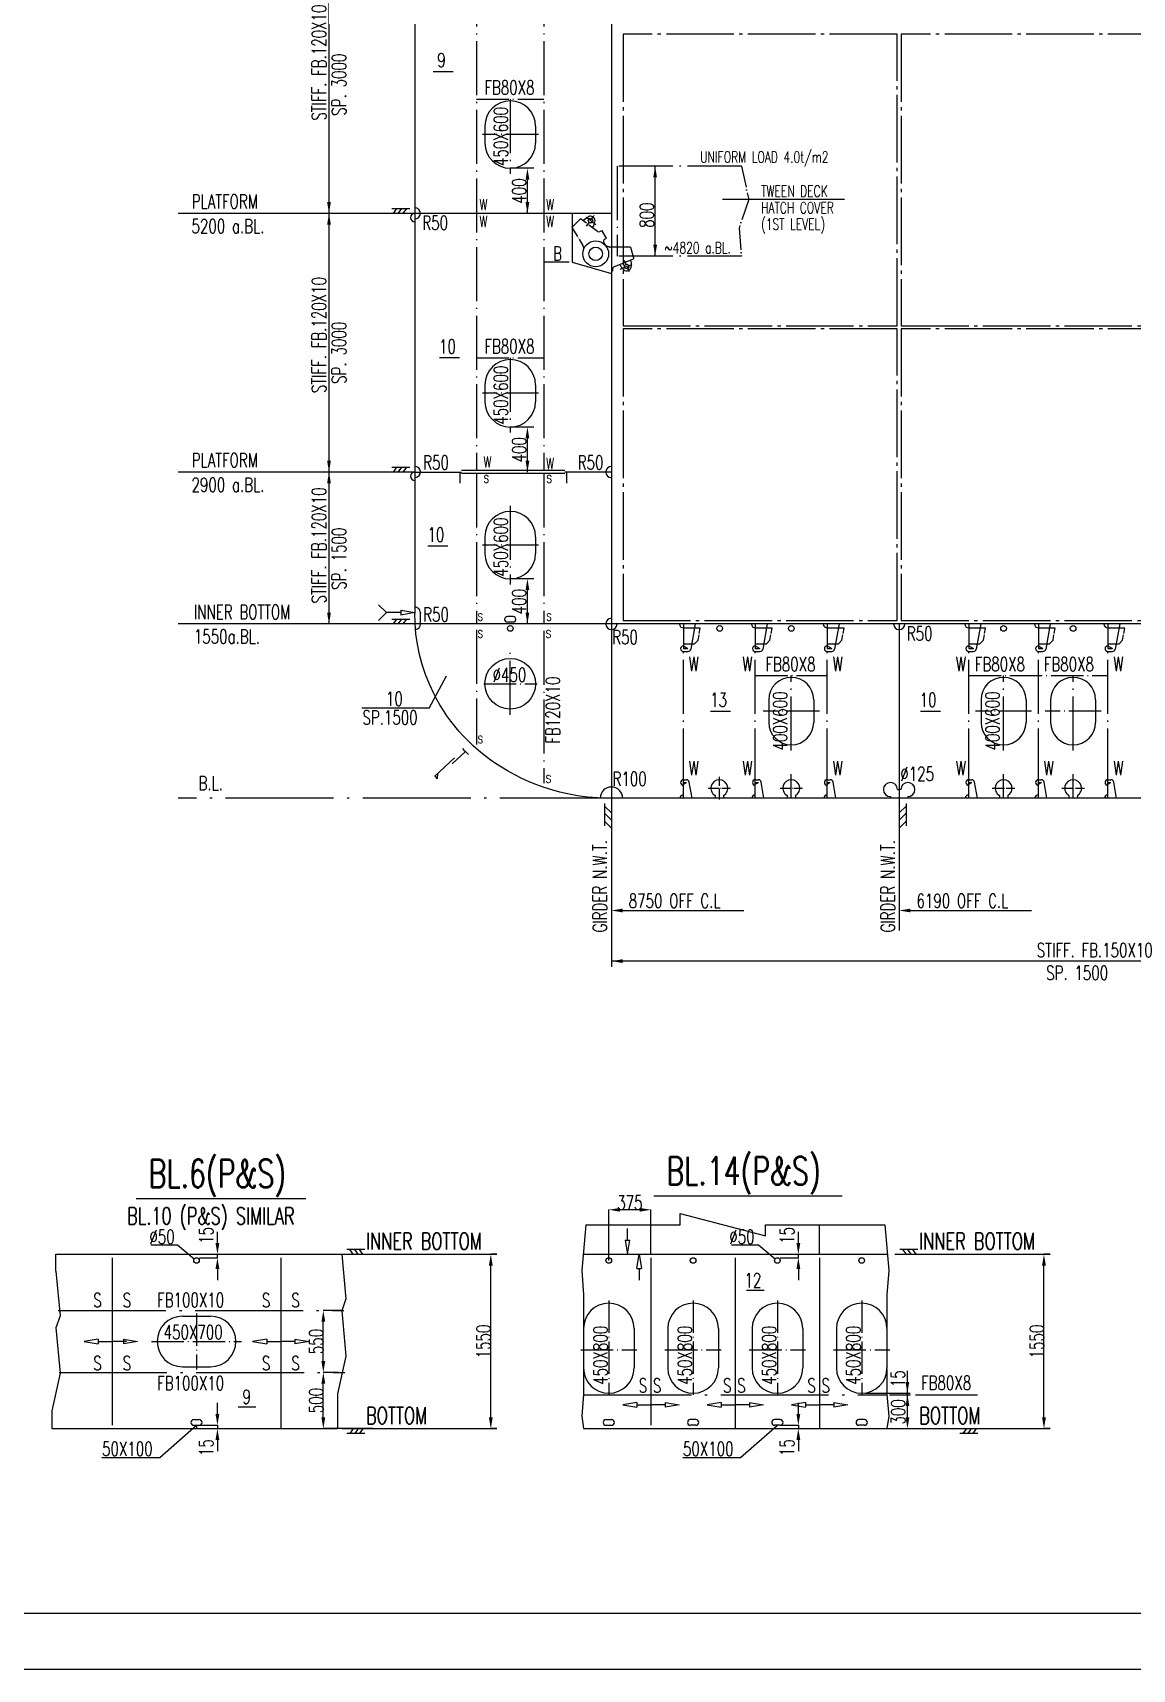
# Model space of a CAD drawing. Extents: x 419539 to 461689, y -54179 to -24379.
# Drawn here: x 426725 to 436507, y -54129 to -39580 of the extents above; entities that cross this region are included whole.
import ezdxf

# ---------------------------------------------------------------- set-up
doc = ezdxf.new("R2010")
doc.units = 0
doc.header["$LTSCALE"] = 40
doc.header["$MEASUREMENT"] = 0
for name, pattern in [('ACAD_ISO02W100', [15, 12, -3]), ('ACAD_ISO04W100', [30.5, 24, -3, 0.5, -3]), ('CENTER1', [12.1, 10, -0.8, 0.5, -0.8])]:
    doc.linetypes.add(name, pattern=pattern)
doc.layers.get('0').update_dxf_attribs({"linetype": 'CONTINUOUS'})
doc.layers.get('DEFPOINTS').update_dxf_attribs({"linetype": 'CONTINUOUS'})
for name, color, linetype in [('BT_ENG', 7, 'CONTINUOUS'), ('C-CEN', 4, 'ACAD_ISO04W100'), ('C-CON', 4, 'CONTINUOUS'), ('C-DAS', 4, 'ACAD_ISO02W100'), ('CON-SIGN', 5, 'CONTINUOUS'), ('CONTAINER', 1, 'CENTER1'), ('MODIFY', 6, 'CONTINUOUS'), ('Y-CON', 2, 'CONTINUOUS')]:
    doc.layers.add(name, color=color, linetype=linetype)
doc.styles.add('ROMANS', font='romans.shx', dxfattribs={"width": 0.7, "height": 125})
doc.dimstyles.new('DM-50', dxfattribs={"dimscale": 0, "dimtxt": 2, "dimasz": 100, "dimexe": 1, "dimexo": 0, "dimgap": 1, "dimtad": 1, "dimdec": 0, "dimzin": 0, "dimdsep": 46, "dimtxsty": 'ROMANS', "dimcen": 0, "dimadec": 0, "dimazin": 0, "dimtfac": 1.666667, "dimtdec": 0, "dimtmove": 2, "dimatfit": 3, "dimfxl": 1, "dimtolj": 1, "dimtzin": 12, "dimarcsym": 0})

# ---------------------------------------------------------------- blocks, each defined once
blk = doc.blocks.new('*D6')
at = {"color": 0, "linetype": 'ByBlock', "transparency": 16777216}
for p, q in [((431850, -50495), (431850, -50043)), ((432125, -50044), (431950, -50044)), ((432225, -50440), (432225, -50043))]:
    blk.add_line(p, q, dxfattribs=at)
for points in [[(431950, -50028), (431950, -50061), (431850, -50044)], [(432125, -50028), (432125, -50061), (432225, -50044)]]:
    blk.add_solid(points, dxfattribs=at)
at = {"layer": 'DEFPOINTS', "color": 0, "linetype": 'ByBlock', "transparency": 16777216}
for p in [(431850, -50044), (432225, -50440), (431850, -50495)]:
    blk.add_point(p, dxfattribs=at)
at = {"color": 0, "linetype": 'ByBlock', "transparency": 16777216, "insert": (432037, -49981), "char_height": 125, "attachment_point": 5, "style": 'ROMANS'}
blk.add_mtext('\\A1;375', dxfattribs=at)
blk = doc.blocks.new('_CLOSEDBLANK')
at = {"color": 0, "linetype": 'ByBlock'}
for p, q in [((-1, 0.17), (0, 0)), ((-1, 0.17), (-1, -0.17)), ((0, 0), (-1, -0.17))]:
    blk.add_line(p, q, dxfattribs=at)
blk = doc.blocks.new('*D7')
at = {"color": 0, "linetype": 'ByBlock', "transparency": 16777216}
for p, q in [((433536, -51860), (433536, -51760)), ((433375, -51960), (433537, -51960)), ((433375, -51990), (433537, -51990)), ((433536, -51960), (433536, -51990)), ((433536, -51960), (433536, -51990)), ((433536, -52090), (433536, -52190))]:
    blk.add_line(p, q, dxfattribs=at)
for points in [[(433519, -51860), (433553, -51860), (433536, -51960)], [(433519, -52090), (433553, -52090), (433536, -51990)]]:
    blk.add_solid(points, dxfattribs=at)
at = {"layer": 'DEFPOINTS', "color": 0, "linetype": 'ByBlock', "transparency": 16777216}
for p in [(433375, -51960), (433375, -51990), (433536, -51990)]:
    blk.add_point(p, dxfattribs=at)
at = {"color": 0, "linetype": 'ByBlock', "transparency": 16777216, "insert": (433435, -52158), "char_height": 125, "attachment_point": 5, "rotation": 90, "style": 'ROMANS'}
blk.add_mtext('\\A1;15', dxfattribs=at)
blk = doc.blocks.new('*D8')
at = {"color": 0, "linetype": 'ByBlock', "transparency": 16777216}
for p, q in [((433536, -50340), (433536, -50240)), ((433375, -50440), (433537, -50440)), ((433375, -50470), (433537, -50470)), ((433536, -50470), (433536, -50440)), ((433536, -50470), (433536, -50440)), ((433536, -50570), (433536, -50670))]:
    blk.add_line(p, q, dxfattribs=at)
for points in [[(433519, -50340), (433553, -50340), (433536, -50440)], [(433519, -50570), (433553, -50570), (433536, -50470)]]:
    blk.add_solid(points, dxfattribs=at)
at = {"layer": 'DEFPOINTS', "color": 0, "linetype": 'ByBlock', "transparency": 16777216}
for p in [(433375, -50440), (433375, -50470), (433536, -50440)]:
    blk.add_point(p, dxfattribs=at)
at = {"color": 0, "linetype": 'ByBlock', "transparency": 16777216, "insert": (433435, -50272), "char_height": 125, "attachment_point": 5, "rotation": 90, "style": 'ROMANS'}
blk.add_mtext('\\A1;15', dxfattribs=at)
blk = doc.blocks.new('*D9')
at = {"color": 0, "linetype": 'ByBlock', "transparency": 16777216}
for p, q in [((429469, -50940), (429309, -50940)), ((429310, -51390), (429310, -51040))]:
    blk.add_line(p, q, dxfattribs=at)
for points in [[(429293, -51040), (429327, -51040), (429310, -50940)], [(429293, -51390), (429327, -51390), (429310, -51490)]]:
    blk.add_solid(points, dxfattribs=at)
at = {"layer": 'DEFPOINTS', "color": 0, "linetype": 'ByBlock', "transparency": 16777216}
for p in [(429310, -50940), (429469, -50940), (429475, -51490)]:
    blk.add_point(p, dxfattribs=at)
at = {"color": 0, "linetype": 'ByBlock', "transparency": 16777216, "insert": (429246, -51215), "char_height": 125, "attachment_point": 5, "rotation": 90, "style": 'ROMANS'}
blk.add_mtext('\\A1;550', dxfattribs=at)
blk = doc.blocks.new('*D10')
at = {"color": 0, "linetype": 'ByBlock', "transparency": 16777216}
for p, q in [((429444, -51490), (429309, -51490)), ((429310, -51890), (429310, -51590)), ((429751, -51990), (429309, -51990))]:
    blk.add_line(p, q, dxfattribs=at)
for points in [[(429293, -51590), (429327, -51590), (429310, -51490)], [(429293, -51890), (429327, -51890), (429310, -51990)]]:
    blk.add_solid(points, dxfattribs=at)
at = {"layer": 'DEFPOINTS', "color": 0, "linetype": 'ByBlock', "transparency": 16777216}
for p in [(429310, -51490), (429444, -51490), (429751, -51990)]:
    blk.add_point(p, dxfattribs=at)
at = {"color": 0, "linetype": 'ByBlock', "transparency": 16777216, "insert": (429246, -51740), "char_height": 125, "attachment_point": 5, "rotation": 90, "style": 'ROMANS'}
blk.add_mtext('\\A1;500', dxfattribs=at)
blk = doc.blocks.new('*D11')
at = {"color": 0, "linetype": 'ByBlock', "transparency": 16777216}
for p, q in [((430854, -50440), (430799, -50440)), ((430800, -51890), (430800, -50540)), ((430854, -51990), (430799, -51990))]:
    blk.add_line(p, q, dxfattribs=at)
for points in [[(430783, -50540), (430817, -50540), (430800, -50440)], [(430783, -51890), (430817, -51890), (430800, -51990)]]:
    blk.add_solid(points, dxfattribs=at)
at = {"layer": 'DEFPOINTS', "color": 0, "linetype": 'ByBlock', "transparency": 16777216}
for p in [(430800, -50440), (430854, -50440), (430854, -51990)]:
    blk.add_point(p, dxfattribs=at)
at = {"color": 0, "linetype": 'ByBlock', "transparency": 16777216, "insert": (430736, -51215), "char_height": 125, "attachment_point": 5, "rotation": 90, "style": 'ROMANS'}
blk.add_mtext('\\A1;1550', dxfattribs=at)
blk = doc.blocks.new('*D12')
at = {"color": 0, "linetype": 'ByBlock', "transparency": 16777216}
for p, q in [((428368, -50340), (428368, -50240)), ((428207, -50440), (428369, -50440)), ((428207, -50470), (428369, -50470)), ((428368, -50470), (428368, -50440)), ((428368, -50470), (428368, -50440)), ((428368, -50570), (428368, -50670))]:
    blk.add_line(p, q, dxfattribs=at)
for points in [[(428351, -50340), (428385, -50340), (428368, -50440)], [(428351, -50570), (428385, -50570), (428368, -50470)]]:
    blk.add_solid(points, dxfattribs=at)
at = {"layer": 'DEFPOINTS', "color": 0, "linetype": 'ByBlock', "transparency": 16777216}
for p in [(428207, -50440), (428207, -50470), (428368, -50440)]:
    blk.add_point(p, dxfattribs=at)
at = {"color": 0, "linetype": 'ByBlock', "transparency": 16777216, "insert": (428267, -50272), "char_height": 125, "attachment_point": 5, "rotation": 90, "style": 'ROMANS'}
blk.add_mtext('\\A1;15', dxfattribs=at)
blk = doc.blocks.new('*D13')
at = {"color": 0, "linetype": 'ByBlock', "transparency": 16777216}
for p, q in [((428368, -51860), (428368, -51760)), ((428207, -51960), (428369, -51960)), ((428207, -51990), (428369, -51990)), ((428368, -51960), (428368, -51990)), ((428368, -51960), (428368, -51990)), ((428368, -52090), (428368, -52190))]:
    blk.add_line(p, q, dxfattribs=at)
for points in [[(428351, -51860), (428385, -51860), (428368, -51960)], [(428351, -52090), (428385, -52090), (428368, -51990)]]:
    blk.add_solid(points, dxfattribs=at)
at = {"layer": 'DEFPOINTS', "color": 0, "linetype": 'ByBlock', "transparency": 16777216}
for p in [(428207, -51960), (428207, -51990), (428368, -51990)]:
    blk.add_point(p, dxfattribs=at)
at = {"color": 0, "linetype": 'ByBlock', "transparency": 16777216, "insert": (428267, -52158), "char_height": 125, "attachment_point": 5, "rotation": 90, "style": 'ROMANS'}
blk.add_mtext('\\A1;15', dxfattribs=at)
blk = doc.blocks.new('*D15')
at = {"color": 0, "linetype": 'ByBlock', "transparency": 16777216}
for p, q in [((435775, -50440), (435720, -50440)), ((435721, -51890), (435721, -50540)), ((435775, -51990), (435720, -51990))]:
    blk.add_line(p, q, dxfattribs=at)
for points in [[(435704, -50540), (435738, -50540), (435721, -50440)], [(435704, -51890), (435738, -51890), (435721, -51990)]]:
    blk.add_solid(points, dxfattribs=at)
at = {"layer": 'DEFPOINTS', "color": 0, "linetype": 'ByBlock', "transparency": 16777216}
for p in [(435721, -50440), (435775, -50440), (435775, -51990)]:
    blk.add_point(p, dxfattribs=at)
at = {"color": 0, "linetype": 'ByBlock', "transparency": 16777216, "insert": (435657, -51215), "char_height": 125, "attachment_point": 5, "rotation": 90, "style": 'ROMANS'}
blk.add_mtext('\\A1;1550', dxfattribs=at)

msp = doc.modelspace()

# ---------------------------------------------------------------- linework, layer by layer
at = {"color": 0, "linetype": 'ByBlock'}
for p, q in [((429360.6, -44835.9), (429360.6, -35385.9)), ((431183.3, -40785.7), (430973.1, -40785.7)), ((432262.1, -41565.7), (432262.1, -40765.9)), ((431125.8, -41185.7), (431125.8, -40885.7)), ((432262.1, -41565.7), (432262.1, -41265.7)), ((431183.3, -43085.7), (430973.1, -43085.7)), ((431125.8, -43485.7), (431125.8, -43185.7)), ((429381.9, -43485.9), (429359.6, -43485.9)), ((431183.3, -44435.7), (430973.1, -44435.7)), ((431125.8, -44835.7), (431125.8, -44535.7)), ((429381.9, -44835.9), (429359.6, -44835.9)), ((431873.1, -46381), (431873.1, -47884.7)), ((431973.1, -47383.7), (433051.4, -47383.7)), ((434533.1, -47383.7), (435611.4, -47383.7)), ((440523.1, -47833.7), (431873.1, -47833.7)), ((434506.8, -51674.9), (434506.8, -51474.9)), ((434506.8, -51889.9), (434506.8, -51639.9)), ((434347.3, -51689.9), (434532.4, -51689.9)), ((434164.6, -51989.9), (434487.6, -51989.9))]:
    msp.add_line(p, q, dxfattribs=at)
for p, q in [((430748.1, -40410.7), (430748.1, -40560.7)), ((431198.1, -40410.7), (431198.1, -40560.7)), ((429918.4, -41143.6), (430079, -41143.6)), ((429933.9, -41185.9), (429964.5, -41143.6)), ((429976.8, -41185.9), (430007.4, -41143.6)), ((430020.9, -41185.9), (430051.5, -41143.6)), ((433946.6, -41062.3), (432859.8, -41062.3)), ((430123.1, -41185.9), (428017.4, -41185.9)), ((431590.5, -41240.7), (431599.1, -41235.5)), ((431770.9, -41348.1), (431788.7, -41337.5)), ((431788.7, -41337.5), (431793.8, -41346)), ((431831.6, -41486.6), (431805.9, -41443.8)), ((431812.7, -41416.3), (431829.9, -41406)), ((431620.5, -41477.6), (431625.4, -41505.6)), ((431849.6, -41484.5), (431823.1, -41474.3)), ((432043.1, -41485.9), (431856.8, -41485.9)), ((431895.5, -41661.7), (432068.1, -41590.9)), ((432043.1, -41485.9), (432068.1, -41580.9)), ((432068.1, -41580.9), (432068.1, -41590.9)), ((431883.1, -41700.9), (431873.1, -41700.9)), ((431883.1, -41680.2), (431883.1, -41700.9)), ((430748.1, -42710.7), (430748.1, -42860.7)), ((431198.1, -42710.7), (431198.1, -42860.7)), ((430123.1, -43485.9), (428017.4, -43485.9)), ((429918.4, -43443.6), (430079, -43443.6)), ((429933.9, -43485.9), (429964.5, -43443.6)), ((429976.8, -43485.9), (430007.4, -43443.6)), ((430020.9, -43485.9), (430051.5, -43443.6)), ((431458.1, -43473.4), (430540.4, -43473.4)), ((431458.1, -43498.4), (430540.4, -43498.4)), ((430748.1, -44060.7), (430748.1, -44210.7)), ((431198.1, -44060.7), (431198.1, -44210.7)), ((429918.4, -44793.6), (430079, -44793.6)), ((429933.9, -44835.9), (429964.5, -44793.6)), ((429976.8, -44835.9), (430007.4, -44793.6)), ((430020.9, -44835.9), (430051.5, -44793.6)), ((430173.1, -44735.7), (430173.1, -44739.6)), ((430125.4, -44835.9), (428017.3, -44835.9)), ((430252.9, -45584.9), (430405.6, -45298)), ((430252.9, -45584.9), (429651.5, -45584.9)), ((432795.6, -46360.8), (432795.6, -46385.9)), ((432870.6, -46360.8), (432870.6, -46385.9)), ((433435.6, -46360.8), (433435.6, -46385.9)), ((433510.6, -46360.8), (433510.6, -46385.9)), ((434355.6, -46370.9), (434355.6, -46385.9)), ((434418.1, -46308.4), (434433.1, -46308.4)), ((434448.1, -46308.4), (434433.1, -46308.4)), ((434433.1, -46385.9), (434433.1, -47562.6)), ((434510.6, -46370.9), (434510.6, -46385.9)), ((435324.1, -46360.8), (435324.1, -46385.9)), ((435399.1, -46360.8), (435399.1, -46385.9)), ((435943.1, -46360.8), (435943.1, -46385.9)), ((436018.1, -46360.8), (436018.1, -46385.9)), ((431812.4, -46432.4), (431812.4, -46631.8)), ((431812.4, -46456), (431873.1, -46516.6)), ((431812.4, -46519.3), (431873.1, -46579.9)), ((434493.8, -46456), (434433.1, -46516.6)), ((434493.8, -46519.3), (434433.1, -46579.9)), ((434493.8, -46432.4), (434493.8, -46631.8)), ((431812.4, -46590), (431873.1, -46650.6)), ((434493.8, -46590), (434433.1, -46650.6)), ((426931.2, -50589.9), (426931.2, -50439.9)), ((429678.4, -50397.7), (429517.8, -50397.7)), ((429575.9, -50439.9), (429545.2, -50397.7)), ((429620, -50439.9), (429589.4, -50397.7)), ((429662.9, -50439.9), (429632.3, -50397.7)), ((434599.3, -50397.7), (434438.7, -50397.7)), ((434496.8, -50439.9), (434466.2, -50397.7)), ((434540.9, -50439.9), (434510.3, -50397.7)), ((434583.8, -50439.9), (434553.2, -50397.7)), ((431624.7, -51099.9), (431624.7, -51449.9)), ((432074.7, -51099.9), (432074.7, -51449.9)), ((432374.7, -51099.9), (432374.7, -51449.9)), ((432824.7, -51099.9), (432824.7, -51449.9)), ((433124.7, -51099.9), (433124.7, -51449.9)), ((433574.7, -51099.9), (433574.7, -51449.9)), ((433874.7, -51099.9), (433874.7, -51449.9)), ((434324.7, -51099.9), (434324.7, -51449.9)), ((434129.6, -51674.9), (434531.3, -51674.9)), ((429436.2, -51839.9), (429436.2, -51989.9)), ((429678.4, -52032.1), (429517.8, -52032.1)), ((429575.9, -51989.9), (429545.2, -52032.1)), ((429620, -51989.9), (429589.4, -52032.1)), ((429662.9, -51989.9), (429632.3, -52032.1)), ((435133.2, -52032.1), (434972.6, -52032.1)), ((435030.7, -51989.9), (435000.1, -52032.1)), ((435074.8, -51989.9), (435044.2, -52032.1)), ((435117.7, -51989.9), (435087.1, -52032.1))]:
    msp.add_line(p, q)
at = {"ltscale": 0.5}
for p, q in [((430998.1, -44770.7), (430948.1, -44770.7)), ((430998.1, -44820.7), (430948.1, -44820.7))]:
    msp.add_line(p, q, dxfattribs=at)
at = {"color": 2}
msp.add_line((420838.7, -53629), (461138.7, -53629), dxfattribs=at)
msp.add_lwpolyline([(430175.5, -44835.9), (430174.2, -44811), (430173.1, -44738.8)])
for centre, radius in [((431733.1, -41545.9), 115), ((431733.1, -41545.9), 60), ((430973.1, -45368.2), 225)]:
    msp.add_circle(centre, radius)
for centre, radius, start, end in [((430973.1, -40410.7), 225, 0, 180), ((430973.1, -40560.7), 225, 180, 0), ((431760.6, -41331), 20, 233.30621, 301), ((431823, -41433.5), 20, 121, 211), ((431600.8, -41481), 20, 9.87828, 31), ((431856.8, -41465.9), 20, 248.87828, 270), ((431903.1, -41680.2), 20, 112.30621, 180), ((430973.1, -42710.7), 225, 0, 180), ((430973.1, -42860.7), 225, 180, 0), ((430125.4, -43485.9), 50, 276.04336, 92.7099), ((431873.1, -43485.9), 50, 90, 270), ((430973.1, -44060.7), 225, 0, 180), ((430973.1, -44210.7), 225, 180, 0), ((430123.1, -44735.7), 50, 358.1063, 90), ((430948.1, -44795.7), 25, 180, 270), ((431873.1, -44835.9), 50, 90, 0), ((430125.4, -44835.9), 50, 276.04336, 0), ((432833.1, -46295.9), 75, 300, 240), ((433473.1, -46295.9), 75, 300, 240), ((434355.6, -46308.4), 62.5, 0, 270), ((434510.6, -46308.4), 62.5, 270, 180), ((435361.6, -46295.9), 75, 300, 240), ((435980.6, -46295.9), 75, 300, 240), ((431849.7, -51099.9), 225, 0, 180), ((432599.7, -51099.9), 225, 0, 180), ((433349.7, -51099.9), 225, 0, 180), ((434099.7, -51099.9), 225, 0, 180), ((431849.7, -51449.9), 225, 180, 0), ((432599.7, -51449.9), 225, 180, 0), ((433349.7, -51449.9), 225, 180, 0), ((434099.7, -51449.9), 225, 180, 0)]:
    msp.add_arc(centre, radius, start, end)
at = {"ltscale": 0.5}
for centre, start, end in [((430948.1, -44795.7), 90, 180), ((430998.1, -44795.7), 0, 90), ((430998.1, -44795.7), 270, 0)]:
    msp.add_arc(centre, 25, start, end, dxfattribs=at)
at = {"color": 0, "linetype": 'ByBlock'}
for points in [[(431109.1, -40885.7), (431142.4, -40885.7), (431125.8, -40785.7)], [(432245.4, -40865.9), (432278.7, -40865.9), (432262.1, -40765.9)], [(429343.9, -41085.9), (429377.3, -41085.9), (429360.6, -41185.9)], [(431109.1, -41085.7), (431142.4, -41085.7), (431125.8, -41185.7)], [(429343.9, -41285.9), (429377.3, -41285.9), (429360.6, -41185.9)], [(432245.4, -41465.7), (432278.7, -41465.7), (432262.1, -41565.7)], [(432245.4, -41465.7), (432278.7, -41465.7), (432262.1, -41565.7)], [(431109.1, -43185.7), (431142.4, -43185.7), (431125.8, -43085.7)], [(429343.9, -43385.9), (429377.3, -43385.9), (429360.6, -43485.9)], [(429343.9, -43585.9), (429377.3, -43585.9), (429360.6, -43485.9)], [(431109.1, -43385.7), (431142.4, -43385.7), (431125.8, -43485.7)], [(431109.1, -44535.7), (431142.4, -44535.7), (431125.8, -44435.7)], [(429343.9, -44735.9), (429377.3, -44735.9), (429360.6, -44835.9)], [(431109.1, -44735.7), (431142.4, -44735.7), (431125.8, -44835.7)], [(431973.1, -47367), (431973.1, -47400.3), (431873.1, -47383.7)], [(434533.1, -47367), (434533.1, -47400.3), (434433.1, -47383.7)], [(431973.1, -47817), (431973.1, -47850.3), (431873.1, -47833.7)], [(434489.1, -51574.9), (434522.4, -51574.9), (434505.8, -51674.9)], [(434490.1, -51789.9), (434523.4, -51789.9), (434506.8, -51689.9)], [(434490.1, -51889.9), (434523.4, -51889.9), (434506.8, -51989.9)]]:
    msp.add_solid(points, dxfattribs=at)
at = {"layer": 'BT_ENG'}
msp.add_line((419588.7, -54129), (461638.7, -54129), dxfattribs=at)
at = {"layer": 'C-CEN', "ltscale": 0.5}
for p, q in [((430673.1, -38435.9), (430673.1, -43473.4)), ((431273.1, -38435.9), (431273.1, -43473.4)), ((430973.1, -40170.7), (430973.1, -40835.7)), ((433029.5, -40765.9), (431923.1, -40765.9)), ((431923.1, -40765.9), (431923.1, -41565.9)), ((433029.5, -41565.9), (431923.1, -41565.9)), ((430973.1, -42470.7), (430973.1, -43135.7)), ((430673.1, -43498.4), (430673.1, -44835.9)), ((431273.1, -43498.4), (431273.1, -44835.9)), ((430973.1, -43785.7), (430973.1, -44485.7)), ((430923.1, -44795.7), (430923.1, -44795.7)), ((431023.1, -44795.7), (431023.1, -44795.7)), ((430673.1, -44889.6), (430673.1, -45907.8)), ((431270.4, -44898.9), (431270.4, -46252.6)), ((430973.1, -45643.2), (430973.1, -45093.2)), ((432513.1, -46245.9), (432513.1, -45055.9)), ((433153.1, -46245.9), (433153.1, -45055.9)), ((433793.1, -46245.9), (433793.1, -45055.9)), ((435052.1, -46245.9), (435052.1, -45055.9)), ((435671.1, -46245.9), (435671.1, -45055.9)), ((436290.1, -46245.9), (436290.1, -45055.9)), ((433473.1, -45960.9), (433473.1, -45295.9)), ((435361.6, -45960.9), (435361.6, -45295.9)), ((435980.6, -45960.9), (435980.6, -45295.9)), ((433473.1, -46385.9), (433473.1, -46170.9)), ((435361.6, -46385.9), (435361.6, -46170.9)), ((435980.6, -46385.9), (435980.6, -46170.9))]:
    msp.add_line(p, q, dxfattribs=at)
at = {"layer": 'C-CEN', "ltscale": 0.3}
for p, q in [((430673.1, -40170.7), (431273.1, -40170.7)), ((431223.1, -40485.7), (430725.8, -40485.7)), ((430673.1, -42470.7), (431273.1, -42470.7)), ((431223.1, -42785.7), (430725.8, -42785.7)), ((431223.1, -44135.7), (430725.8, -44135.7)), ((430736.7, -45368.2), (431213.1, -45368.2)), ((433153.1, -45295.9), (433793.1, -45295.9)), ((435052.1, -45295.9), (436290.1, -45295.9)), ((433723.1, -45610.9), (433223.1, -45610.9)), ((435611.6, -45610.9), (435111.6, -45610.9)), ((436230.6, -45610.9), (435730.6, -45610.9)), ((431849.7, -50849.9), (431849.7, -51689.9)), ((432599.7, -50849.9), (432599.7, -51689.9)), ((433349.7, -50849.9), (433349.7, -51689.9)), ((434099.7, -50849.9), (434099.7, -51689.9)), ((428181.8, -50964.9), (428181.8, -51464.9)), ((427781.8, -51214.9), (428581.8, -51214.9)), ((431599.7, -51289.9), (432099.7, -51289.9)), ((431599.7, -51289.9), (432099.7, -51289.9)), ((432349.7, -51289.9), (432849.7, -51289.9)), ((432349.7, -51289.9), (432849.7, -51289.9)), ((433099.7, -51289.9), (433599.7, -51289.9)), ((433099.7, -51289.9), (433599.7, -51289.9)), ((433849.7, -51289.9), (434349.7, -51289.9)), ((433849.7, -51289.9), (434349.7, -51289.9))]:
    msp.add_line(p, q, dxfattribs=at)
at = {"layer": 'C-CEN', "ltscale": 0.2}
for p, q in [((433029.5, -40765.9), (433094.1, -41062.3)), ((433094.1, -41062.3), (433008.9, -41317.8)), ((433008.9, -41317.8), (433029.5, -41565.9))]:
    msp.add_line(p, q, dxfattribs=at)
at = {"layer": 'C-CEN', "ltscale": 0.1}
for p, q in [((431522, -41311), (431590.5, -41240.7)), ((431522, -41311), (431617.9, -41470.7)), ((431748.7, -41347), (431599.1, -41235.5)), ((431829.9, -41406), (431793.8, -41346)), ((432833.1, -46395.9), (432833.1, -46195.9)), ((432733.1, -46295.9), (432933.1, -46295.9)), ((433373.1, -46295.9), (433573.1, -46295.9)), ((435261.6, -46295.9), (435461.6, -46295.9)), ((435880.6, -46295.9), (436080.6, -46295.9))]:
    msp.add_line(p, q, dxfattribs=at)
at = {"layer": 'C-CEN', "ltscale": 0.05}
for p, q in [((431735.3, -41287), (431639, -41215.3)), ((431651.3, -41299.2), (431723, -41203)), ((431986.5, -41602.6), (432032, -41713.6)), ((431953.7, -41680.9), (432064.8, -41635.3))]:
    msp.add_line(p, q, dxfattribs=at)
at = {"layer": 'C-CEN'}
for p, q in [((431841.1, -46385.9), (428017.3, -46385.9)), ((426950.3, -50939.9), (429492.7, -50939.9)), ((426958.9, -51489.9), (429501.3, -51489.9)), ((431625.5, -51689.9), (434323.8, -51689.9))]:
    msp.add_line(p, q, dxfattribs=at)
at = {"layer": 'C-CON'}
for p, q in [((430288.3, -39924.2), (430466.5, -39924.2)), ((430342.8, -42468.7), (430521.1, -42468.7)), ((430240.1, -44141.9), (430418.4, -44141.9)), ((432513.1, -44870.9), (432663.6, -44870.9)), ((432619.1, -44835.9), (432578.7, -45060.3)), ((433153.1, -44870.9), (433303.6, -44870.9)), ((433259.1, -44835.9), (433218.7, -45060.3)), ((433793.1, -44870.9), (433943.6, -44870.9)), ((433899.1, -44835.9), (433858.7, -45060.3)), ((435052.1, -44870.9), (435202.6, -44870.9)), ((435158.1, -44835.9), (435117.7, -45060.3)), ((435671.1, -44870.9), (435821.6, -44870.9)), ((435777.1, -44835.9), (435736.7, -45060.3)), ((436290.1, -44870.9), (436440.6, -44870.9)), ((436396.1, -44835.9), (436355.7, -45060.3)), ((432513.1, -45011.9), (432612.8, -45011.9)), ((432513.1, -45080.9), (432554.1, -45080.9)), ((433153.1, -45011.9), (433252.8, -45011.9)), ((433153.1, -45080.9), (433194.1, -45080.9)), ((433252.8, -45011.9), (433283.8, -44980.9)), ((433793.1, -45011.9), (433892.8, -45011.9)), ((433793.1, -45080.9), (433834.1, -45080.9)), ((433892.8, -45011.9), (433923.8, -44980.9)), ((435052.1, -45011.9), (435151.8, -45011.9)), ((435052.1, -45080.9), (435093.1, -45080.9)), ((435151.8, -45011.9), (435182.8, -44980.9)), ((435671.1, -45011.9), (435770.8, -45011.9)), ((435671.1, -45080.9), (435712.1, -45080.9)), ((435770.8, -45011.9), (435801.8, -44980.9)), ((436290.1, -45011.9), (436389.8, -45011.9)), ((436290.1, -45080.9), (436331.1, -45080.9)), ((436389.8, -45011.9), (436420.8, -44980.9)), ((433273.1, -45510.9), (433273.1, -45710.9)), ((433673.1, -45510.9), (433673.1, -45710.9)), ((435161.6, -45510.9), (435161.6, -45710.9)), ((435561.6, -45510.9), (435561.6, -45710.9)), ((435780.6, -45510.9), (435780.6, -45710.9)), ((436180.6, -45510.9), (436180.6, -45710.9)), ((432754.9, -45610.9), (432933.1, -45610.9)), ((434621.9, -45610.9), (434800.1, -45610.9)), ((432513.1, -46220.9), (432540.1, -46220.9)), ((432590.1, -46385.9), (432564.7, -46241.5)), ((433153.1, -46220.9), (433180.1, -46220.9)), ((433230.1, -46385.9), (433204.7, -46241.5)), ((433793.1, -46220.9), (433820.1, -46220.9)), ((433870.1, -46385.9), (433844.7, -46241.5)), ((435052.1, -46220.9), (435079.1, -46220.9)), ((435129.1, -46385.9), (435103.7, -46241.5)), ((435671.1, -46220.9), (435698.1, -46220.9)), ((435748.1, -46385.9), (435722.7, -46241.5)), ((436290.1, -46220.9), (436317.1, -46220.9)), ((436367.1, -46385.9), (436341.7, -46241.5)), ((427774.3, -50356.3), (428012.8, -50356.3)), ((428012.8, -50356.3), (428162.3, -50479)), ((429473.7, -50439.9), (430854.4, -50439.9)), ((432942.3, -50356.3), (433180.8, -50356.3)), ((433180.8, -50356.3), (433330.3, -50479)), ((434394.6, -50439.9), (435775.4, -50439.9)), ((433075.9, -50758.8), (433231.5, -50758.8)), ((428056.8, -50989.9), (428306.8, -50989.9)), ((431624.8, -51122), (431624.8, -51457.7)), ((428056.8, -51439.9), (428306.8, -51439.9)), ((434577.6, -51689.9), (435130.4, -51689.9)), ((428156.7, -51909.9), (428206.9, -51909.9)), ((428553.2, -51795.8), (428708.8, -51795.8)), ((431824.6, -51909.9), (431874.8, -51909.9)), ((432624.8, -51909.9), (432574.6, -51909.9)), ((433374.8, -51909.9), (433324.6, -51909.9)), ((434124.8, -51909.9), (434074.6, -51909.9)), ((427854.3, -52246.7), (428181.8, -51959.9)), ((428156.7, -51959.9), (428206.9, -51959.9)), ((428181.8, -51959.9), (428181.8, -51989.9)), ((428931.8, -51959.9), (428931.8, -51989.9)), ((429473.7, -51989.9), (430854.4, -51989.9)), ((431824.6, -51959.9), (431874.8, -51959.9)), ((432624.8, -51959.9), (432574.6, -51959.9)), ((432974.7, -51959.9), (432974.7, -51989.9)), ((433022.2, -52246.7), (433349.7, -51959.9)), ((433374.8, -51959.9), (433324.6, -51959.9)), ((433724.7, -51959.9), (433724.7, -51989.9)), ((434124.8, -51959.9), (434074.6, -51959.9)), ((434394.6, -51989.9), (435775.4, -51989.9)), ((427341, -52246.7), (427854.3, -52246.7)), ((432508.9, -52246.7), (433022.2, -52246.7))]:
    msp.add_line(p, q, dxfattribs=at)
for points in [[(431645.3, -50177), (431609.5, -50585.3), (431624.8, -50799.9), (431624.8, -51091.7)], [(431645.3, -50177), (432485.1, -50177), (432485.1, -50077), (433243.3, -50277), (433243.3, -50177), (434304, -50177)], [(434304, -50177), (434339.9, -50585.3), (434324.5, -50799.9), (434324.5, -51091.7)], [(429473.7, -50439.9), (429511.2, -50837.2), (429473.7, -50944), (429511.2, -51345.9), (429436.2, -51680.4), (429436.2, -51839.9)], [(426931.2, -50589.9), (426968.7, -50987.2), (426931.2, -51094), (426968.7, -51495.9), (426893.7, -51830.4), (426893.7, -51989.9)], [(431624.8, -51457.7), (431624.8, -51685.9), (431609.5, -51880.1), (431625.5, -51989.9)], [(434324.5, -51457.7), (434324.5, -51685.9), (434339.9, -51880.1), (434323.8, -51989.9)]]:
    msp.add_lwpolyline(points, dxfattribs=at)
for centre in [(430973.1, -44875.9), (432836.6, -44875.9), (433473.1, -44875.9), (435361.6, -44875.9), (435980.6, -44875.9), (428181.7, -50494.9), (431849.7, -50494.9), (432599.7, -50494.9), (433349.7, -50494.9), (434099.7, -50494.9)]:
    msp.add_circle(centre, 25, dxfattribs=at)
for centre, radius, start, end in [((430123.1, -41185.9), 50, 270, 90), ((432513.1, -44835.9), 35, 180, 270), ((433153.1, -44835.9), 35, 180, 270), ((433793.1, -44835.9), 35, 180, 270), ((434433.1, -44835.9), 50, 180, 0), ((435052.1, -44835.9), 35, 180, 270), ((435671.1, -44835.9), 35, 180, 270), ((436290.1, -44835.9), 35, 180, 270), ((432513.1, -45055.9), 25, 90, 270), ((432554.1, -45055.9), 25, 270, 349.79646), ((433153.1, -45055.9), 25, 90, 270), ((433194.1, -45055.9), 25, 270, 349.79646), ((433793.1, -45055.9), 25, 90, 270), ((433834.1, -45055.9), 25, 270, 349.79646), ((435052.1, -45055.9), 25, 90, 270), ((435093.1, -45055.9), 25, 270, 349.79646), ((435671.1, -45055.9), 25, 90, 270), ((435712.1, -45055.9), 25, 270, 349.79646), ((436290.1, -45055.9), 25, 90, 270), ((436331.1, -45055.9), 25, 270, 349.79646), ((433473.1, -45510.9), 200, 0, 180), ((435361.6, -45510.9), 200, 0, 180), ((435980.6, -45510.9), 200, 0, 180), ((433473.1, -45710.9), 200, 180, 0), ((435361.6, -45710.9), 200, 180, 0), ((435980.6, -45710.9), 200, 180, 0), ((432513.1, -46245.9), 25, 90, 270), ((432540.1, -46245.9), 25, 9.97249, 90), ((433153.1, -46245.9), 25, 90, 270), ((433180.1, -46245.9), 25, 9.97249, 90), ((433793.1, -46245.9), 25, 90, 270), ((433820.1, -46245.9), 25, 9.97249, 90), ((435052.1, -46245.9), 25, 90, 270), ((435079.1, -46245.9), 25, 9.97249, 90), ((435671.1, -46245.9), 25, 90, 270), ((435698.1, -46245.9), 25, 9.97249, 90), ((436290.1, -46245.9), 25, 90, 270), ((436317.1, -46245.9), 25, 9.97249, 90), ((432513.1, -46385.9), 30, 90, 180), ((433153.1, -46385.9), 30, 90, 180), ((433793.1, -46385.9), 30, 90, 180), ((435052.1, -46385.9), 30, 90, 180), ((435671.1, -46385.9), 30, 90, 180), ((436290.1, -46385.9), 30, 90, 180), ((428056.8, -51214.9), 225, 90, 270), ((428306.8, -51214.9), 225, 270, 90), ((428156.7, -51934.9), 25, 90, 270), ((428206.9, -51934.9), 25, 270, 90), ((431824.6, -51934.9), 25, 90, 270), ((431874.8, -51934.9), 25, 270, 90), ((432574.6, -51934.9), 25, 90, 270), ((432624.8, -51934.9), 25, 270, 90), ((433324.6, -51934.9), 25, 90, 270), ((433374.8, -51934.9), 25, 270, 90), ((434074.6, -51934.9), 25, 90, 270), ((434124.8, -51934.9), 25, 270, 90)]:
    msp.add_arc(centre, radius, start, end, dxfattribs=at)
at = {"layer": 'C-DAS', "ltscale": 0.1}
for p, q in [((432643.8, -44980.9), (432663.6, -44870.9)), ((433283.8, -44980.9), (433303.6, -44870.9)), ((433923.8, -44980.9), (433943.6, -44870.9)), ((435182.8, -44980.9), (435202.6, -44870.9)), ((435801.8, -44980.9), (435821.6, -44870.9)), ((436420.8, -44980.9), (436440.6, -44870.9)), ((432612.8, -45011.9), (432643.8, -44980.9))]:
    msp.add_line(p, q, dxfattribs=at)
at = {"layer": 'CON-SIGN', "color": 1}
for q in [(429801.6, -44665), (429801.6, -44806.4)]:
    msp.add_line((429872.3, -44735.7), q, dxfattribs=at)
for points in [[(429998.1, -44735.7), (429872.3, -44735.7)], [(432017, -50314.9), (432017, -50210.9)], [(432120.1, -50564.9), (432120.1, -50668.9)], [(427306, -51214.9), (427431.8, -51214.9)], [(427557.6, -51214.9), (427431.8, -51214.9)], [(428806, -51214.9), (428931.8, -51214.9)], [(429057.6, -51214.9), (428931.8, -51214.9)], [(432098.9, -51778.3), (432224.7, -51778.3)], [(432350.5, -51778.3), (432224.7, -51778.3)], [(432848.9, -51778.3), (432974.7, -51778.3)], [(433100.5, -51778.3), (432974.7, -51778.3)], [(433598.9, -51778.3), (433724.7, -51778.3)], [(433850.5, -51778.3), (433724.7, -51778.3)]]:
    msp.add_lwpolyline(points, dxfattribs=at)
at = {"layer": 'CONTAINER', "ltscale": 1.5}
for points in [[(431976.1, -42185.4), (434414.1, -42185.4), (434414.1, -39594.4), (431976.1, -39594.4), (431976.1, -42185.4)], [(434452.1, -42185.4), (436890.1, -42185.4), (436890.1, -39594.4), (434452.1, -39594.4), (434452.1, -42185.4)], [(431976.1, -44804.4), (434414.1, -44804.4), (434414.1, -42213.4), (431976.1, -42213.4), (431976.1, -44804.4)], [(434452.1, -44804.4), (436890.1, -44804.4), (436890.1, -42213.4), (434452.1, -42213.4), (434452.1, -44804.4)]]:
    msp.add_lwpolyline(points, dxfattribs=at)
at = {"layer": 'DEFPOINTS', "color": 0, "linetype": 'ByBlock'}
for p in [(429360.6, -43485.9), (429381.9, -43485.9), (429381.9, -43485.9), (429381.9, -44835.9), (431873.1, -47833.7), (434229.9, -51689.9), (434164.6, -51989.9)]:
    msp.add_point(p, dxfattribs=at)
at = {"layer": 'MODIFY'}
for p, q in [((431623.2, -41253.3), (431635.1, -41237.3)), ((431635.1, -41237.3), (431665.3, -41217.6)), ((431703.3, -41313.1), (431715.3, -41297)), ((431715.3, -41297), (431725.5, -41262.5)), ((432040.3, -41602.1), (432047.9, -41620.6)), ((431947.8, -41640.1), (431955.4, -41658.6)), ((431955.4, -41658.6), (431979.8, -41685.1)), ((431955.4, -41658.6), (431979.8, -41685.1)), ((432047.9, -41620.6), (432049.2, -41656.6)), ((432047.9, -41620.6), (432049.2, -41656.6))]:
    msp.add_line(p, q, dxfattribs=at)
for centre in [(431687.2, -41251.1), (432009.2, -41658.1)]:
    msp.add_circle(centre, 20, dxfattribs=at)
for centre, radius, start, end in [((431687.2, -41251.1), 40, 343.53591, 123.0765), ((432009.2, -41658.1), 40, 222.53591, 2.0765), ((431873.1, -46385.9), 100, 0, 178.91797)]:
    msp.add_arc(centre, radius, start, end, dxfattribs=at)
at = {"layer": 'Y-CON'}
for p, q in [((430123.1, -35285.9), (430123.1, -44739.6)), ((431873.1, -35238.1), (431873.1, -46381)), ((431873.1, -41185.9), (430123.1, -41185.9)), ((431523.1, -41185.9), (431523.1, -41620.9)), ((431498.1, -41620.7), (431273.1, -41620.7)), ((431523.1, -41620.9), (431873.1, -41720.9)), ((430125.4, -43485.9), (430540.4, -43485.9)), ((430525.4, -43485.9), (430525.4, -43585.9)), ((431873.1, -43485.9), (431458.1, -43485.9)), ((431473.1, -43485.9), (431473.1, -43585.9)), ((442689.4, -44835.9), (430125.4, -44835.9)), ((434433.1, -44835.9), (434433.1, -46385.9)), ((432513.1, -45032.2), (432554.1, -45055.9)), ((433153.1, -45032.2), (433194.1, -45055.9)), ((433793.1, -45032.2), (433834.1, -45055.9)), ((435052.1, -45032.2), (435093.1, -45055.9)), ((435671.1, -45032.2), (435712.1, -45055.9)), ((436290.1, -45032.2), (436331.1, -45055.9)), ((430456.8, -46079.2), (430574.8, -45970.7)), ((430301.1, -46188.4), (430478, -46025.7)), ((430301.1, -46188.4), (430324.1, -46213.4)), ((430326.1, -46165.4), (430324.1, -46213.4)), ((432513.1, -46245.9), (432540.1, -46245.9)), ((432513.1, -46385.9), (432513.1, -46245.9)), ((432513.1, -46261.4), (432540.1, -46245.9)), ((433153.1, -46245.9), (433180.1, -46245.9)), ((433153.1, -46385.9), (433153.1, -46245.9)), ((433153.1, -46261.4), (433180.1, -46245.9)), ((433793.1, -46245.9), (433820.1, -46245.9)), ((433793.1, -46385.9), (433793.1, -46245.9)), ((433793.1, -46261.4), (433820.1, -46245.9)), ((435052.1, -46261.4), (435079.1, -46245.9)), ((435052.1, -46385.9), (435052.1, -46245.9)), ((435052.1, -46245.9), (435079.1, -46245.9)), ((435671.1, -46261.4), (435698.1, -46245.9)), ((435671.1, -46385.9), (435671.1, -46245.9)), ((435671.1, -46245.9), (435698.1, -46245.9)), ((436290.1, -46261.4), (436317.1, -46245.9)), ((436290.1, -46385.9), (436290.1, -46245.9)), ((436290.1, -46245.9), (436317.1, -46245.9)), ((442689.4, -46385.9), (431841.1, -46385.9)), ((427645.3, -49944.7), (429154, -49944.7)), ((432251.1, -49920.4), (433925, -49920.4)), ((432224.7, -50439.9), (432224.7, -50177)), ((433724.7, -50439.9), (433724.7, -50177)), ((426931.2, -50439.9), (429473.7, -50439.9)), ((427431.8, -50469.9), (427431.8, -51959.9)), ((428931.8, -50469.9), (428931.8, -51959.9)), ((431622.2, -50439.9), (434327.1, -50439.9)), ((432224.7, -50469.9), (432224.7, -51959.9)), ((432974.7, -50469.9), (432974.7, -51959.9)), ((433724.7, -50469.9), (433724.7, -51959.9)), ((426893.7, -51989.9), (429436.2, -51989.9)), ((431625.5, -51989.9), (434323.8, -51989.9))]:
    msp.add_line(p, q, dxfattribs=at)
at = {"layer": 'Y-CON', "flags": 128}
msp.add_lwpolyline([(431841.1, -46385.9), (431751.1, -46383.4), (431661.1, -46375.9), (431572.1, -46363.9), (431483.1, -46346.9), (431413.6, -46330.9), (431344.1, -46311.9), (431276.1, -46289.9), (431208.6, -46265.9), (431142.1, -46238.9), (431076.6, -46209.4), (431012.6, -46177.4), (430949.6, -46142.9), (430895.1, -46110.4), (430842.1, -46076.4), (430790.1, -46039.9), (430740.1, -46001.9), (430691.1, -45961.9), (430643.6, -45919.9), (430597.6, -45876.4), (430553.6, -45831.4), (430515.1, -45788.4), (430478.6, -45744.4), (430443.1, -45699.4), (430409.6, -45652.9), (430378.1, -45604.9), (430347.6, -45555.9), (430319.6, -45506.4), (430293.1, -45455.4), (430253.6, -45371.4), (430219.6, -45284.9), (430190.6, -45196.9), (430166.6, -45107.4), (430147.6, -45016.4), (430134.1, -44924.4), (430126.1, -44832.4), (430123.1, -44739.4)], dxfattribs=at)
at = {"layer": 'Y-CON'}
for points in [[(432513.1, -44835.9), (432513.1, -45055.9), (432554.1, -45055.9)], [(433153.1, -44835.9), (433153.1, -45055.9), (433194.1, -45055.9)], [(433793.1, -44835.9), (433793.1, -45055.9), (433834.1, -45055.9)], [(435052.1, -44835.9), (435052.1, -45055.9), (435093.1, -45055.9)], [(435671.1, -44835.9), (435671.1, -45055.9), (435712.1, -45055.9)], [(436290.1, -44835.9), (436290.1, -45055.9), (436331.1, -45055.9)]]:
    msp.add_lwpolyline(points, dxfattribs=at)
for centre, radius, start, end in [((430123.1, -41223.5), 37.5, 90, 270), ((430123.1, -43523.4), 37.5, 90, 270), ((431723.1, -44785.9), 1650, 224.59428, 227.20322)]:
    msp.add_arc(centre, radius, start, end, dxfattribs=at)

# ---------------------------------------------------------------- block references
at = {"layer": 'CON-SIGN', "color": 1, "yscale": 125, "zscale": 125}
for p, xscale in [((430123.1, -44735.7), 125), ((427181, -51214.9), -125), ((427657.6, -51214.9), 125), ((428681, -51215), -125), ((429182.6, -51214.9), 125), ((431973.9, -51778.3), -125), ((432475.5, -51778.3), 125), ((432723.9, -51778.3), -125), ((433225.5, -51778.3), 125), ((433473.9, -51778.3), -125), ((433975.5, -51778.3), 125)]:
    msp.add_blockref('_CLOSEDBLANK', p, dxfattribs=dict(at, xscale=xscale))
at = {"layer": 'CON-SIGN', "color": 1, "yscale": 125, "zscale": 125, "rotation": 90}
for p, xscale in [((432017, -50439.9), -125), ((432120.1, -50439.9), 125)]:
    msp.add_blockref('_CLOSEDBLANK', p, dxfattribs=dict(at, xscale=xscale))

# ---------------------------------------------------------------- texts
at = {"style": 'ROMANS', "width": 0.7}
for s, p in [('SP. 3000', (429512.1, -40318)), ('450X600', (430951.4, -40765.4)), ('SP. 3000', (429512.1, -42701.3)), ('450X600', (430951.4, -43065.4)), ('450X600', (430951.4, -44415.4)), ('SP. 1500', (429512.1, -44531.8)), ('FB120X10', (431414.2, -45900)), ('400X600', (433437.1, -45961.3)), ('400X600', (435325.6, -45961.3)), ('GIRDER N.W.T.', (431833.5, -47578.4)), ('GIRDER N.W.T.', (434393.5, -47578.4)), ('450X800', (431837.8, -51600.3)), ('450X800', (432587.8, -51600.3)), ('450X800', (433337.8, -51600.3)), ('450X800', (434087.8, -51600.3))]:
    msp.add_text(s, height=125, rotation=90, dxfattribs=at).set_placement(p)
for s, height, p in [('9', 125, (430324, -39887.4)), ('FB80X8', 125, (430742.6, -40130.9)), ('UNIFORM LOAD 4.0t/m2', 100, (432661.6, -40735.2)), ('PLATFORM', 125, (428138.9, -41142.6)), ('TWEEN DECK ', 100, (433203.9, -41038.8)), ('W', 100, (430698.4, -41158.8)), ('W', 100, (431291, -41158.8)), ('HATCH COVER', 100, (433203.9, -41185.9)), ('5200 a.BL.', 125, (428137.5, -41362.3)), ('R50', 125, (430190.8, -41333.3)), ('W', 100, (430698.4, -41309.1)), ('W', 100, (431291, -41309.1)), ('(1ST LEVEL)', 100, (433203.9, -41332.3)), ('~4820 a.BL.', 100, (432345.7, -41542.3)), ('10', 125, (430339.3, -42431.9)), ('FB80X8', 125, (430742.6, -42430.9)), ('PLATFORM', 125, (428138.9, -43442.6)), ('R50', 125, (430198.5, -43463.8)), ('W', 100, (430734.6, -43446.3)), ('R50', 125, (431573.3, -43463.8)), ('W', 100, (431291, -43458.8)), ('2900 a.BL.', 125, (428137.5, -43662.3)), ('s', 100, (430734.6, -43580.4)), ('s', 100, (431293.7, -43580.4)), ('10', 125, (430236.6, -44105.1)), ('INNER BOTTOM', 125, (428157.8, -44792.6)), ('R50', 125, (430198.5, -44813.8)), ('s', 100, (430681.9, -44808.8)), ('s', 100, (431291, -44808.8)), ('1550a.BL.', 125, (428157.8, -45009.2)), ('s', 100, (430681.9, -44959.1)), ('s', 100, (431287.7, -44959.1)), ('R50', 125, (431879.7, -45016.4)), ('R50', 125, (434500.8, -44983.3)), ('%%c450', 125, (430815.9, -45350.7)), ('W', 125, (432559.9, -45254.6)), ('W', 125, (433037.8, -45254.6)), ('FB80X8', 125, (433242.6, -45256)), ('W', 125, (433839.9, -45254.6)), ('W', 125, (434936.8, -45254.6)), ('FB80X8', 125, (435106.1, -45256)), ('FB80X8', 125, (435719.6, -45256)), ('W', 125, (436336.9, -45254.6)), ('10', 125, (429867.1, -45564.2)), ('13', 125, (432751.3, -45574)), ('10', 125, (434615.2, -45574)), ('SP.1500', 125, (429657.8, -45730.5)), ('s', 100, (430681.9, -45897.2)), ('W', 125, (432559.9, -46181.4)), ('W', 125, (433037.8, -46181.4)), ('W', 125, (433839.9, -46181.4)), ('%%c125', 125, (434443.1, -46231.8)), ('W', 125, (434936.8, -46181.4)), ('W', 125, (435717.9, -46181.4)), ('W', 125, (436336.9, -46181.4)), ('B.L.', 125, (428199.9, -46313.1)), ('s', 100, (431287.7, -46248.3)), ('R100', 125, (431883.1, -46275.4)), ('8750 OFF C.L', 125, (432026.8, -47360.1)), ('6190 OFF C.L', 125, (434586.8, -47360.1)), ('SP. 1500', 125, (435741, -47999.9)), ('%%c50', 125, (427762.7, -50347.3)), ('%%c50', 125, (432921.7, -50347.3)), ('12', 125, (433056.9, -50733.8)), ('S', 125, (427263.5, -50909.1)), ('S', 125, (427525.3, -50909.1)), ('FB100X10', 125, (427831.6, -50908.7)), ('S', 125, (428763.5, -50909.1)), ('S', 125, (429025.3, -50909.1)), ('450X700', 125, (427889.7, -51195.4)), ('S', 125, (427263.5, -51469.2)), ('S', 125, (427525.3, -51469.2)), ('S', 125, (428763.5, -51469.2)), ('S', 125, (429025.3, -51469.2)), ('FB100X10', 125, (427831.6, -51647.4)), ('9', 125, (428590.5, -51770.8)), ('S', 125, (432116.2, -51669)), ('S', 125, (432242.1, -51669)), ('S', 125, (432866.2, -51669)), ('S', 125, (432992.1, -51669)), ('S', 125, (433616.2, -51669)), ('S', 125, (433742.1, -51669)), ('FB80X8', 125, (434627.3, -51645.9)), ('50X100', 125, (427341.6, -52232.3)), ('50X100', 125, (432509.5, -52232.3))]:
    msp.add_text(s, height=height, dxfattribs=at).set_placement(p)
at = {"color": 0, "linetype": 'ByBlock', "char_height": 125, "attachment_point": 5, "rotation": 90, "style": 'ROMANS'}
for s, insert in [('\\A1;STIFF. FB.120X10', (429271.5, -39845.4)), ('400', (431052, -40987.8)), ('800', (432188.3, -41202.2)), ('\\A1;STIFF. FB.120X10', (429271.5, -42267.5)), ('400', (431052, -43287.8)), ('\\A1;STIFF. FB.120X10', (429271.5, -44138)), ('400', (431052, -44637.8)), ('15', (434422.1, -51546.3)), ('300', (434423.1, -51841.1))]:
    msp.add_mtext(s, dxfattribs=dict(at, insert=insert))
at = {"color": 0, "linetype": 'ByBlock', "char_height": 125, "attachment_point": 5, "style": 'ROMANS'}
for s, insert in [('B', (431393, -41543.1)), ('\\A1;STIFF. FB.150X10', (436173.1, -47736.3))]:
    msp.add_mtext(s, dxfattribs=dict(at, insert=insert))
at = {"layer": 'Y-CON', "style": 'ROMANS', "width": 0.7}
for s, p in [('BL.6(P&S)', (427755.8, -49846.8)), ('BL.14(P&S)', (432361.5, -49822.5))]:
    msp.add_text(s, height=250, dxfattribs=at).set_placement(p)
at = {"layer": 'Y-CON', "color": 7, "style": 'ROMANS', "width": 0.7}
for s, p in [('BL.10 (P&S) SIMILAR', (427564.4, -50173.9)), ('INNER BOTTOM', (429690.6, -50398.6)), ('INNER BOTTOM', (434611.6, -50398.6)), ('BOTTOM', (429690.6, -51948.6)), ('BOTTOM', (434611.6, -51948.6))]:
    msp.add_text(s, height=150, dxfattribs=at).set_placement(p)

# ---------------------------------------------------------------- dimensions: what is measured, and where the dimension line sits
at = {"layer": 'C-CON'}
dim = msp.add_linear_dim(base=(431849.7, -50044.4), p1=(432224.7, -50439.9), p2=(431849.7, -50494.9), dimstyle='DM-50', override={"dimscale": 1}, dxfattribs=at)
dim.commit()
dim.dimension.update_dxf_attribs({"geometry": '*D6', "text_midpoint": (432037.2, -49980.9)})
for base, p1, p2, picture, middle in [((428368, -50439.9), (428206.9, -50469.9), (428206.9, -50439.9), '*D12', (428267.1, -50271.6)), ((433536, -50439.9), (433374.9, -50469.9), (433374.9, -50439.9), '*D8', (433435.1, -50271.6)), ((428368, -51989.9), (428206.9, -51959.9), (428206.9, -51989.9), '*D13', (428267.1, -52158.1)), ((433535.9, -51989.9), (433374.8, -51959.9), (433374.8, -51989.9), '*D7', (433435, -52158.1))]:
    dim = msp.add_linear_dim(base=base, p1=p1, p2=p2, angle=90, text='15', dimstyle='DM-50', override={"dimscale": 1}, dxfattribs=at)
    dim.commit()
    dim.dimension.update_dxf_attribs({"geometry": picture, "text_midpoint": middle, "dimtype": 160})
for base, p1, p2, override, picture, middle in [((430800, -50439.9), (430854.4, -51989.9), (430854.4, -50439.9), {"dimscale": 1}, '*D11', (430736.5, -51214.9)), ((435720.9, -50439.9), (435775.4, -51989.9), (435775.4, -50439.9), {"dimscale": 1}, '*D15', (435657.4, -51214.9)), ((429309.9, -50939.9), (429474.6, -51489.9), (429468.9, -50939.9), {"dimscale": 1, "dimse1": 1}, '*D9', (429246.4, -51214.9)), ((429309.9, -51489.9), (429751.1, -51989.9), (429444.4, -51489.9), {"dimscale": 1}, '*D10', (429246.4, -51739.9))]:
    dim = msp.add_linear_dim(base=base, p1=p1, p2=p2, angle=90, dimstyle='DM-50', override=override, dxfattribs=at)
    dim.commit()
    dim.dimension.update_dxf_attribs({"geometry": picture, "text_midpoint": middle})

doc.saveas('drawing.dxf')
